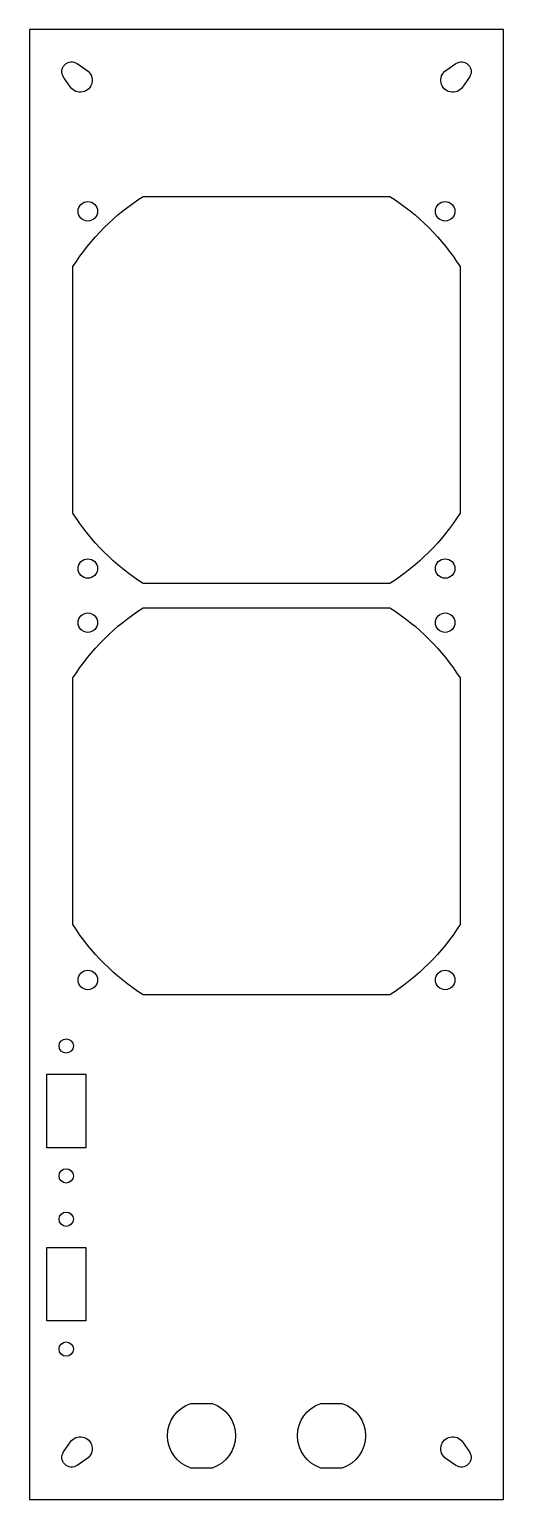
# Model space of a CAD drawing. Extents: x -55 to 55, y -170 to 170.
import ezdxf

# ---------------------------------------------------------------- set-up
doc = ezdxf.new("R2010")
doc.units = 0
doc.layers.get('0').update_dxf_attribs({"linetype": 'CONTINUOUS'})

msp = doc.modelspace()

# ---------------------------------------------------------------- linework, layer by layer
for points in [[(-54.75, 169.75), (-54.75, -169.75), (54.75, -169.75), (54.75, 169.75)], [(-50.75, -71.5), (-41.75, -71.5), (-41.75, -88.5), (-50.75, -88.5)], [(-41.75, -111.5), (-41.75, -128.5), (-50.75, -128.5), (-50.75, -111.5)]]:
    msp.add_lwpolyline(points, close=True)
for points in [[(-45.26, 156.43), (-46.85, 158.72, -0.836396), (-43.72, 161.85), (-41.43, 160.26, -1.195606)], [(41.43, 160.26), (43.72, 161.85, -0.836396), (46.85, 158.72), (45.26, 156.43, -1.195606)], [(-28.48, 131.2), (28.48, 131.2, -0.109522), (44.7, 114.98), (44.7, 58.02, -0.109522), (28.48, 41.8), (-28.48, 41.8, -0.109522), (-44.7, 58.02), (-44.7, 114.98, -0.109522)], [(-44.7, -36.98), (-44.7, 19.98, -0.109522), (-28.48, 36.2), (28.48, 36.2, -0.109522), (44.7, 19.98), (44.7, -36.98, -0.109522), (28.48, -53.2), (-28.48, -53.2, -0.109522)], [(-12.52, -147.54, -0.721786), (-12.52, -162.46), (-17.48, -162.46, -0.721786), (-17.48, -147.54)], [(12.52, -162.46, -0.721786), (12.52, -147.54), (17.48, -147.54, -0.721786), (17.48, -162.46)], [(-41.43, -160.26), (-43.72, -161.85, -0.836396), (-46.85, -158.72), (-45.26, -156.43, -1.195606)], [(43.72, -161.85), (41.43, -160.26, -1.195606), (45.26, -156.43), (46.85, -158.72, -0.836396)]]:
    msp.add_lwpolyline(points, format="xyb", close=True)
for centre, radius in [((-41.25, 127.75), 2.25), ((41.25, 127.75), 2.25), ((-41.25, 45.25), 2.25), ((41.25, 45.25), 2.25), ((-41.25, 32.75), 2.25), ((41.25, 32.75), 2.25), ((-41.25, -49.75), 2.25), ((41.25, -49.75), 2.25), ((-46.25, -65), 1.65), ((-46.25, -95), 1.65), ((-46.25, -105), 1.65), ((-46.25, -135), 1.65)]:
    msp.add_circle(centre, radius)

doc.saveas('drawing.dxf')
